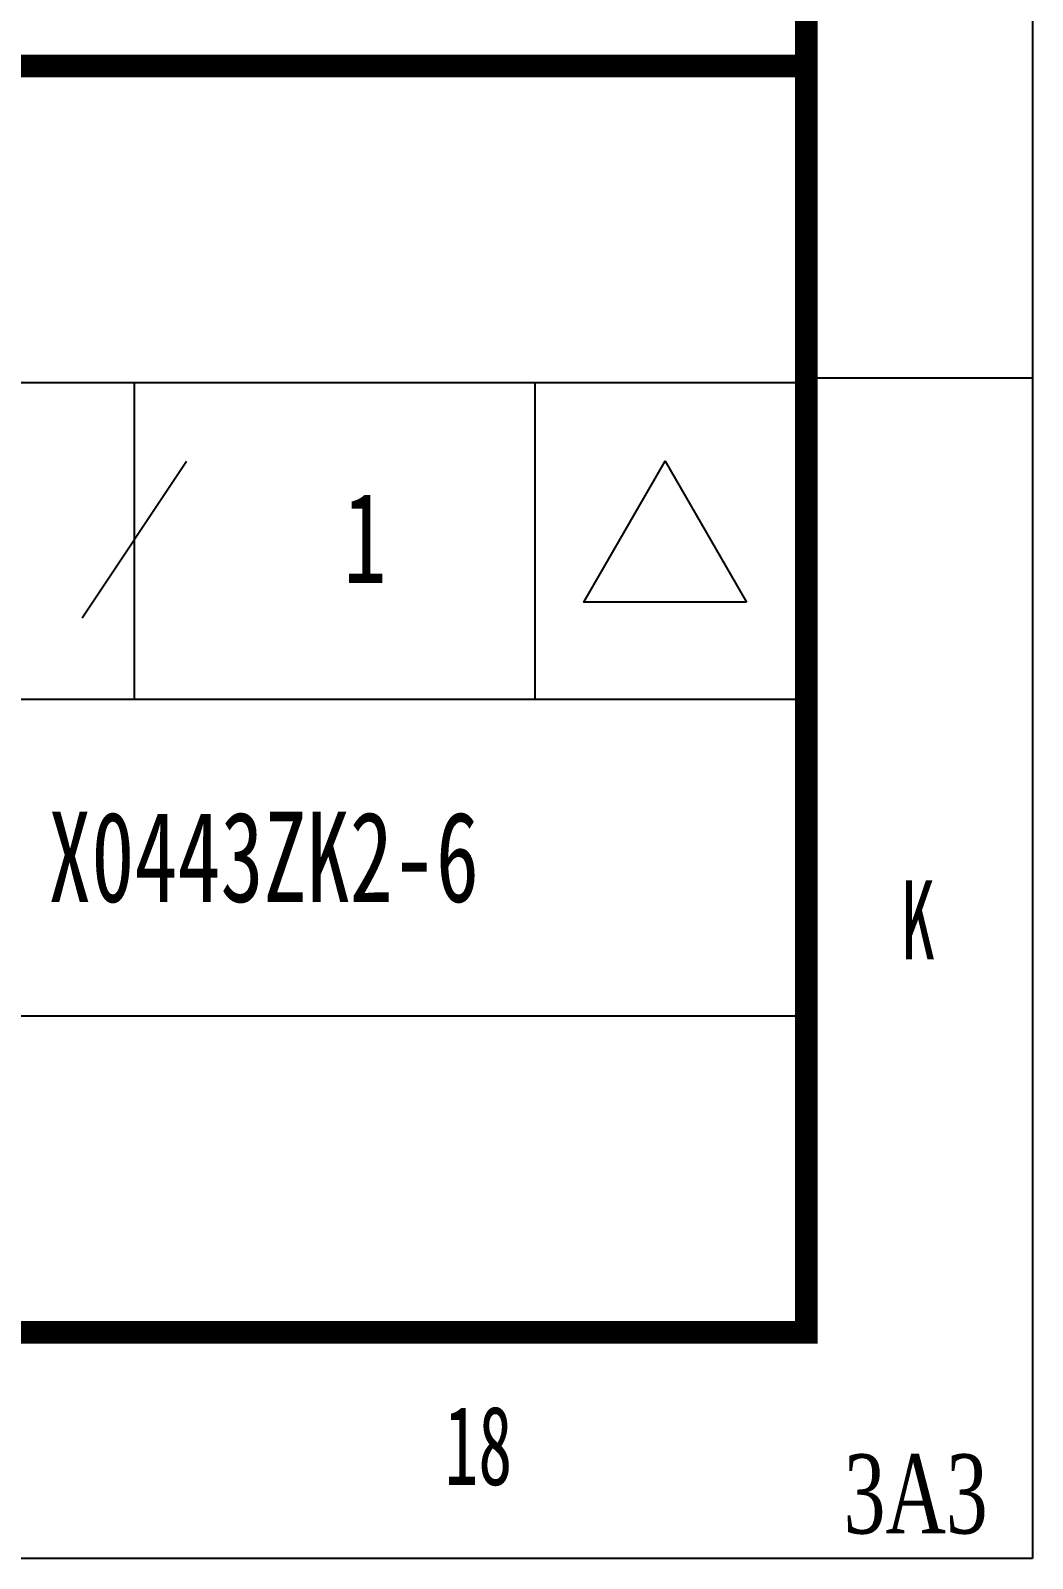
# Model space of a CAD drawing. Header units: millimetres. Extents: x -705761 to 1364679, y -410401 to 446404.
# Drawn here: x -478120 to -473690, y -64146 to -57389 of the extents above; entities that cross this region are included whole.
import ezdxf
from ezdxf.enums import TextEntityAlignment as Align

# ---------------------------------------------------------------- set-up
doc = ezdxf.new("R2010")
doc.units = ezdxf.units.MM
doc.layers.add('lzbdyc', color=9, linetype='Continuous', plot=False, transparency=0.9)
doc.layers.add('TK', color=7, linetype='Continuous')
doc.layers.add('模板-签名-公用', color=3, linetype='Continuous')
doc.layers.add('图框', color=7, linetype='Continuous', lineweight=13)
doc.styles.get("Standard").update_dxf_attribs({"font": 'arial.ttf'})
doc.styles.add('Style-Times New Roman', font='times.ttf')
doc.styles.add('Style-仿宋_GB2312', font='')
doc.styles.add('宋体', font='', dxfattribs={"width": 0.7, "height": 2.5})
doc.styles.add('宋体_1', font='', dxfattribs={"width": 0.7, "height": 2.386364})
doc.styles.get('Style-仿宋_GB2312').set_extended_font_data('仿宋_GB2312')
doc.styles.get('宋体').set_extended_font_data('SimSun')
doc.styles.get('宋体_1').set_extended_font_data('SimSun')

# ---------------------------------------------------------------- blocks, each defined once
blk = doc.blocks.new('BSIET_通用图框_A2+0.5_1')
at = {"layer": '图框', "color": 7, "lineweight": 25}
for p, q in [((0, 52.2), (-10, 52.2)), ((-10, 10), (-370, 10))]:
    blk.add_line(p, q, dxfattribs=at)
at = {"layer": '图框', "color": 7, "lineweight": 25, "flags": 128}
blk.add_lwpolyline([(0, 0), (-891, 0), (-891, 420), (0, 420), (0, 0)], close=True, dxfattribs=at)
at = {"layer": '图框', "const_width": 1}
blk.add_lwpolyline([(-866, 410), (-10, 410), (-10, 10), (-866, 10)], close=True, dxfattribs=at)
at = {"layer": 'TK', "lineweight": 25, "style": '宋体', "width": 0.7, "flags": 3}
for tag, p in [('LZHQ_N会签10_T6_H6', (-878.235, 93.875)), ('LZHQ_N会签9_T6_H6', (-878.357, 85.875)), ('LZHQ_N会签8_T6_H6', (-878.235, 77.875)), ('LZHQ_N会签7_T6_H6', (-878.357, 69.875)), ('LZHQ_N会签6_T6_H6', (-878.253, 61.875)), ('LZHQ_N会签5_T6_H6', (-878.253, 53.875)), ('LZHQ_N会签4_T6_H6', (-878.253, 45.875)), ('LZHQ_N会签3_T6_H6', (-878.253, 37.875)), ('LZHQ_N会签2_T6_H6', (-878.253, 29.875)), ('LZHQ_N会签1_T6_H6', (-878.253, 21.875))]:
    blk.add_attdef(tag, text='', height=2.5, dxfattribs=at).set_placement(p, align=Align.MIDDLE)
at = {"layer": '图框', "color": 7, "lineweight": 25}
for s, style, width, p in [('K', 'Style-仿宋_GB2312', 0.628572, (-5.058, 28.242)), ('18', 'Style-仿宋_GB2312', 0.628572, (-24.502, 4.998)), ('3A3', 'Style-Times New Roman', 0.7, (-5.162, 2.858))]:
    blk.add_text(s, height=3.5, dxfattribs=dict(at, style=style, width=width)).set_placement(p, align=Align.MIDDLE_CENTER)
at = {"layer": '模板-签名-公用', "lineweight": 25, "style": '宋体', "width": 0.7}
blk.add_attdef('LZTQINS', text='', height=2, dxfattribs=at).set_placement((-10, 10), align=Align.MIDDLE)
at = {"layer": '模板-签名-公用', "lineweight": 25, "style": '宋体', "width": 0.7, "flags": 3}
blk.add_attdef('LZFRAME', (-45.909, 7.064), '', height=3, dxfattribs=at)
blk = doc.blocks.new('BSIET_通用_A2(2024)_1')
at = {"layer": 'lzbdyc', "lineweight": 25}
blk.add_line((-29.716, 28), (-29.716, 42), dxfattribs=at)
at = {"layer": '图框', "color": 7, "lineweight": 25}
for p, q in [((-272, 42), (0, 42)), ((-12, 42), (-12, 28)), ((-27.406, 38.515), (-32.027, 31.584)), ((-272, 28), (0, 28)), ((-272, 14), (0, 14))]:
    blk.add_line(p, q, dxfattribs=at)
at = {"layer": '图框', "const_width": 1}
blk.add_lwpolyline([(-406, 56), (0, 56), (0, 0), (-406, 0)], close=True, dxfattribs=at)
at = {"layer": '图框', "color": 7, "lineweight": 25, "flags": 128}
blk.add_lwpolyline([(-2.64, 32.298), (-9.84, 32.298), (-6.24, 38.534), (-2.64, 32.298)], dxfattribs=at)
at = {"layer": '图框', "color": 7, "lineweight": 25, "style": 'Style-仿宋_GB2312', "width": 0.7}
for tag, height, p in [('质量', 3, (-191, 52.5)), ('材料', 3, (-191.292, 45.711)), ('比例', 3, (-191.218, 38.432)), ('页码', 4, (-38.162, 35.008)), ('总页数', 4, (-19.517, 35.142)), ('版本号', 2.5, (-6.095, 34.916)), ('出图日期', 3, (-191.218, 31.432)), ('专业', 3, (-190.774, 24.646)), ('图号', 4, (-24, 21)), ('设计阶段', 3, (-235.288, 17.582)), ('件号', 3, (-191.087, 17.308)), ('装配图号', 3, (-235.299, 10.794)), ('项目编号', 3, (-191.087, 10.308))]:
    blk.add_attdef(tag, text='', height=height, dxfattribs=at).set_placement(p, align=Align.MIDDLE)
at = {"layer": '图框', "lineweight": 25, "style": '宋体_1', "width": 0.7, "flags": 3}
for tag, height, p in [('N审定_T5', 2.5, (-245.932, 52.29)), ('N审核_T5', 2.5, (-245.932, 45.29)), ('LZCO_NCB-W67-H36-D10_T7', 3, (-366.076, 39.582)), ('N校对_T5', 2.5, (-245.932, 38.29)), ('N设计_T5', 2.5, (-245.932, 31.29)), ('N制图_T5', 2.5, (-245.932, 24.29))]:
    blk.add_attdef(tag, text='', height=height, dxfattribs=at).set_placement(p, align=Align.MIDDLE_CENTER)
for tag, p in [('N审定_T6_H12_MV0.5_W15', (-226.906, 51.507)), ('N审核_T6_H12_MV0.5_W15', (-226.906, 44.507)), ('N校对_T6_H12_MV0.5_W15', (-226.906, 37.507)), ('N设计_T6_H12_MV0.5_W15', (-226.906, 30.507)), ('N制图_T6_H12_MV0.5_W15', (-226.906, 23.507))]:
    blk.add_attdef(tag, text='', height=1.5, dxfattribs=at).set_placement(p, align=Align.CENTER)
at = {"layer": '图框', "color": 7, "lineweight": 25, "width": 0.7, "flags": 104}
for tag, p in [('项目名称', (-79.178, 49.101)), ('子项', (-111.074, 34.832)), ('图名', (-111, 21))]:
    blk.add_attdef(tag, text='', height=4, dxfattribs=at).set_placement(p, align=Align.MIDDLE_CENTER)
at = {"layer": '图框', "style": '宋体_1', "width": 0.7, "flags": 3}
blk.add_attdef('LZCO_NYLGD-W67-H36-D10_T7', text='', height=3, dxfattribs=at).set_placement((-459.689, 32.874), align=Align.MIDDLE_CENTER)
at = {"layer": '图框', "lineweight": 25, "style": '宋体', "width": 0.7, "flags": 3}
blk.add_attdef('LZBARCODE_T1', text='', height=3, dxfattribs=at).set_placement((-380.287, 3.027), align=Align.BOTTOM_RIGHT)

msp = doc.modelspace()

# ---------------------------------------------------------------- block references
at = {"layer": '图框', "lineweight": 40, "xscale": 100, "yscale": 100, "zscale": 100}
msp.add_blockref('BSIET_通用图框_A2+0.5_1', (-473689.82, -64145.78), dxfattribs=at)
at = {"layer": '图框', "lineweight": 40}
ref = msp.add_blockref('BSIET_通用_A2(2024)_1', (-474689.82, -63145.78), dxfattribs=dict(at, xscale=100, yscale=100, zscale=100))
ref.add_attrib('图号', 'X0443ZK2-6', dxfattribs={"color": 7, "lineweight": 25, "height": 400, "style": 'Style-仿宋_GB2312', "width": 0.7}).set_placement((-477089.82, -61045.78), align=Align.MIDDLE)
ref.add_attrib('总页数', '1', dxfattribs={"color": 7, "lineweight": 25, "height": 400, "style": 'Style-仿宋_GB2312', "width": 0.7}).set_placement((-476641.49, -59631.6), align=Align.MIDDLE)

doc.saveas('drawing.dxf')
